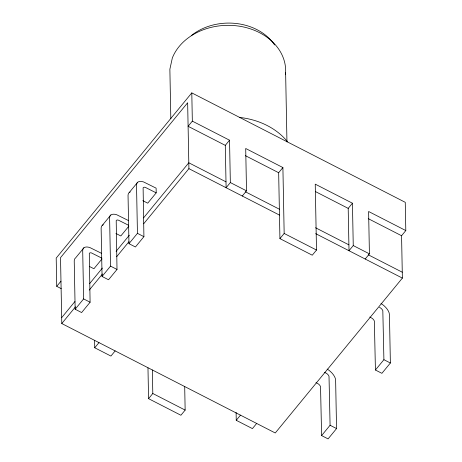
<?xml version="1.0" encoding="UTF-8"?>
<svg xmlns="http://www.w3.org/2000/svg" width="462" height="462" viewBox="0 0 462 462"><rect width="100%" height="100%" fill="white"/><g stroke="black" fill="none" stroke-linecap="round" stroke-linejoin="round"><path stroke-width="0.69" d="M143.642 223.816L188.912 168.659L187.647 102.76L60.522 257.646L61.787 323.544L275.26 432.981L402.379 278.095L401.565 235.73L405.803 230.567L405.261 202.327L191.794 92.891L56.197 258.102L56.739 286.342L61.227 288.646M83.911 247.776L75.433 258.102A11.637 5.862 39.4 0 0 74.498 259.309L74.226 260.834L75.156 309.234L81.624 312.555L90.096 302.229L89.299 253.447A3.835 1.935 39.4 0 1 91.534 252.957L101.773 258.108M102.345 225.317L110.816 214.992M129.25 192.533L137.722 182.207M56.739 286.342L60.978 281.179M192.336 121.131L188.098 126.293L225.294 145.363L226.109 187.728L230.342 182.565L229.533 140.2L192.336 121.131L191.794 92.891M101.94 258.968L93.913 268.751L89.616 266.551M128.846 226.184L120.819 235.967L115.91 233.449M156.202 192.856L145.345 187.387A3.835 1.935 39.4 0 0 143.11 187.878L143.913 236.66L135.435 246.985L128.967 243.67L137.445 233.345L136.515 184.939L136.787 183.42A11.637 5.862 39.4 0 1 143.572 181.936L156.11 188.15L156.202 192.856L147.725 203.182L142.822 200.664M61.677 317.66L74.936 301.501M89.57 283.674L102.373 268.075M116.089 251.357L129.354 235.204M143.526 217.931L188.796 162.774L225.993 181.843M61.787 323.544L75.508 306.832M89.224 290.113L102.489 273.96M116.661 256.687L129.008 241.643M75.156 309.234L83.628 298.908L82.698 250.508L82.969 248.983A11.637 5.862 39.4 0 1 89.755 247.505L101.657 253.39M128.679 225.323L118.439 220.172A3.835 1.935 39.4 0 0 116.205 220.663L117.007 269.444L108.53 279.77L102.062 276.449L110.534 266.124L109.604 217.723L109.875 216.204A11.637 5.862 39.4 0 1 116.661 214.72L128.563 220.605M225.294 145.363L229.533 140.2M115.154 350.901L110.92 356.063L94.745 347.776L98.984 342.613M242.279 196.015L246.517 190.852L245.703 148.493L282.9 167.556L284.165 233.46L279.926 238.623L312.272 255.203L316.505 250.04L315.24 184.142L352.437 203.211L353.251 245.57L349.012 250.733L348.198 208.374L352.437 203.211M279.926 238.623L278.661 172.719L282.9 167.556M184.696 386.55L185.147 410.089L180.908 415.251L148.568 398.666L152.801 393.503L152.35 369.97M365.182 259.026L369.421 253.863L368.607 211.498L405.803 230.567M256.658 423.446L252.425 428.609L236.249 420.316L240.488 415.153M327.16 369.103L328.315 369.802A11.637 5.862 39.4 0 1 335.291 378.338L335.626 380.174L336.555 428.574L328.084 438.9L321.61 435.585L330.087 425.259L329.013 376.339A3.835 1.935 39.4 0 0 326.715 373.527L324.445 372.262M380.971 303.534L382.132 304.239A11.637 5.862 39.4 0 1 389.108 312.768L389.443 314.605L390.373 363.005L381.895 373.331L375.427 370.016L383.905 359.69L382.825 310.77A3.835 1.935 39.4 0 0 380.526 307.958L379.487 307.322M245.31 155.625L278.661 172.719M315.494 191.603L348.198 208.374M368.22 218.636L401.565 235.73M230.342 182.565L246.517 190.852M353.251 245.57L369.421 253.863M245.374 191.776L279.36 209.199M315.552 227.754L348.902 244.848M368.278 254.787L402.269 272.21M188.912 168.659L279.475 215.084M315.667 233.639L402.379 278.095M284.165 233.46L316.505 250.04M369.785 317.019L372.054 318.283A3.835 1.935 39.4 0 1 374.353 321.096L375.427 370.016M137.445 233.345L143.913 236.66M383.905 359.69L390.373 363.005M110.534 266.124L117.007 269.444M315.968 382.588L318.237 383.853A3.835 1.935 39.4 0 1 320.536 386.665L321.61 435.585M83.628 298.908L90.096 302.229M330.087 425.259L336.555 428.574M152.801 393.503L185.147 410.089M285.626 72.823L286.954 141.903M236.099 412.416L236.249 420.316M170.819 118.647L169.872 69.219L172.32 58.021A58.004 46.015 -1.1 0 1 238.467 26.057A58.004 46.015 -1.1 0 1 285.528 74.226M147.973 367.868L148.568 398.666M128.967 243.67L128.038 195.264L128.309 193.745A11.637 5.862 39.4 0 1 130.203 192.019M102.062 276.449L101.132 228.049L101.403 226.53A11.637 5.862 39.4 0 1 103.297 224.803M94.606 340.592L94.745 347.776M239.553 117.423A68.636 54.452 -1.1 0 1 287.537 141.77M191.268 35.62A52.2 41.413 -1.1 0 1 274.595 44.947"/></g></svg>
